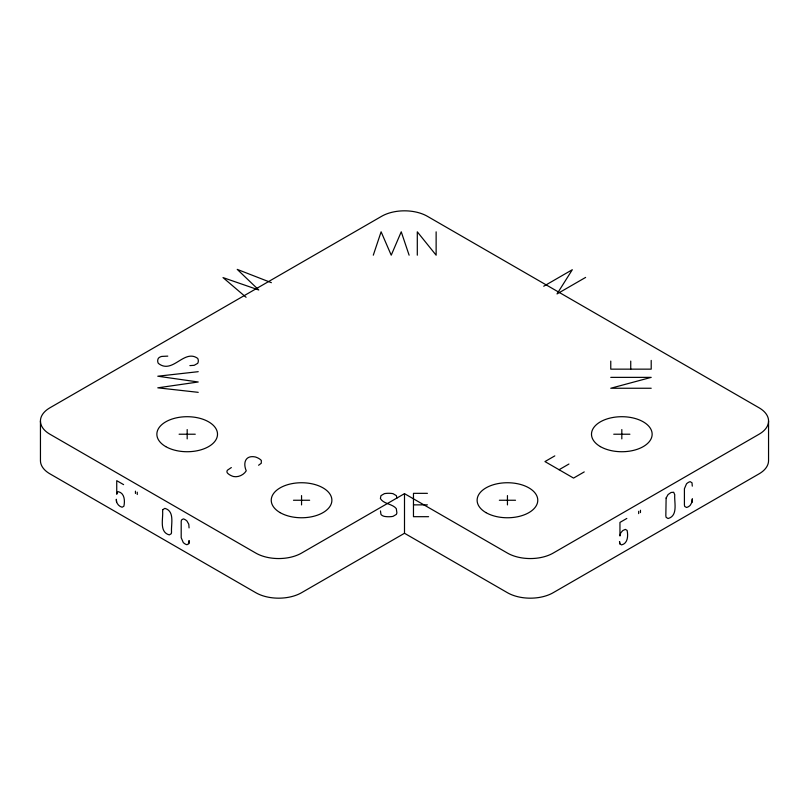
<?xml version="1.0" encoding="UTF-8"?>
<svg xmlns="http://www.w3.org/2000/svg" width="809" height="809" viewBox="0 0 809 809"><rect width="100%" height="100%" fill="white"/><g stroke="black" fill="none" stroke-linecap="round" stroke-linejoin="round"><path stroke-width="1.21" d="M692.008 502.187L692.282 498.991L692.008 502.187L690.208 505.322A8.495 4.905 -60 0 1 686.497 507.465L684.687 506.414L684.414 505.018L684.414 488.737L686.497 483.833A8.495 4.905 -60 0 1 690.208 481.679L692.008 482.791L692.282 486.148M188.79 543.648L189.063 540.766L188.79 543.648L186.99 544.7A8.495 4.905 60 0 1 183.279 542.556L181.196 537.712L181.196 521.431L181.469 520.015L183.279 518.913A8.495 4.905 60 0 1 186.99 521.057L188.79 524.242L189.063 527.913M373.293 255.189L381.11 231.809L391.232 255.189L401.244 231.809L409.111 255.189M543.719 286.234L572.307 269.721L557.037 293.92L585.625 277.416M231.344 467.551L227.43 470.211A6.482 3.742 0 0 0 227.42 473.022A14.916 8.606 0 0 0 233.477 476.521C238.301 477.522 243.742 474.934 246.239 470.818C242.781 462.687 245.531 454.982 255.27 456.943A14.916 8.606 0 0 1 261.337 460.442L261.277 463.254L258.577 465.246M404.5 493.652L301.555 553.083A32.35 18.678 0 0 1 255.806 553.083L49.925 434.221A32.35 18.678 0 0 1 49.925 407.797L381.626 216.296A32.35 18.678 0 0 1 427.374 216.296L759.075 407.797A32.35 18.678 0 0 1 759.075 434.221L553.194 553.083A32.35 18.678 0 0 1 507.445 553.083L404.5 493.652L404.5 533.273L507.445 592.704A32.35 18.678 0 0 0 553.194 592.704L759.075 473.841A32.35 18.678 0 0 0 768.55 460.634L768.55 421.014M404.5 533.273L301.555 592.704A32.35 18.678 0 0 1 255.806 592.704L49.925 473.841A32.35 18.678 0 0 1 40.45 460.634L40.45 421.014M554.812 455.882L544.953 461.575L573.551 478.089L584.24 471.91M559.07 469.726L568.929 464.032M626.823 518.448L619.957 522.412L619.957 535.993L620.705 532.888L622.819 530.542L625.347 529.379L627.106 530.391C628.229 535.558 627.966 543.517 621.534 544.912L619.785 543.8L619.532 541.524L619.785 543.8M198.225 371.685L157.785 376.215L198.225 381.99L157.785 387.824L198.225 392.335M167.787 356.122L161.77 356.415A6.482 3.742 0 0 0 158.311 358.397A14.916 8.606 0 0 0 158.311 363.342C172.56 374.82 184.047 348.548 197.699 358.397A14.916 8.606 0 0 1 197.699 363.342L194.211 365.314L189.872 365.617M610.765 377.368L651.205 377.368L610.765 388.249L651.205 388.249M179.092 434.221L195.272 434.221M613.728 434.221L629.908 434.221M427.415 493.338L413.47 493.338L413.47 516.688L428.588 516.688M293.475 500.255L309.645 500.255M499.355 500.255L515.525 500.255M413.47 504.867L427.415 504.867M271.379 282.685L237.229 269.387L258.759 289.976L223.011 277.588L246.088 297.287M123.605 484.631L116.739 480.667L116.739 494.248L117.487 492.003L118.387 491.7C124.748 493.197 125.011 501.024 123.888 506.201L122.129 507.233C118.64 506.383 116.041 502.885 116.314 499.284L116.567 501.863M651.205 360.409L651.205 369.147L610.765 369.147L610.765 361.097M640.465 510.246L640.465 512.593M638.665 511.288L638.665 513.624M630.737 361.097L630.737 369.147M621.818 429.549L621.818 438.882M507.445 495.583L507.445 504.917M436.132 231.839L436.132 255.189L417.302 231.839L417.302 255.189M396.895 498.162L396.38 495.654L392.972 493.642A14.916 8.606 0 0 0 384.396 493.642L380.958 495.654L380.382 498.556C383.779 504.189 392.203 503.643 396.289 508.598L396.895 512.906L396.38 514.382L392.972 516.385A14.916 8.606 0 0 1 384.396 516.385A6.482 3.742 0 0 1 380.958 514.382L380.463 510.914M301.555 495.583L301.555 504.917M187.182 429.549L187.182 438.882M137.247 492.185L137.247 494.521M135.447 491.144L135.447 493.48M666.12 498.031L665.837 515.818L666.12 517.335L668.062 518.529C678.387 515.707 674.069 502.227 674.757 494.744L673.685 492.256L671.096 492.469L668.062 494.562L666.12 498.031M162.902 509.589L162.619 511.126C163.307 518.599 158.979 532.079 169.293 534.901L171.255 533.718L171.538 532.201C170.841 524.738 175.179 511.187 164.844 508.365L162.902 509.589M280.116 512.633A30.327 17.515 0 0 0 330.851 504.786A30.327 17.515 0 0 0 293.707 483.337A30.327 17.515 0 0 0 280.116 512.633M485.997 512.633A30.327 17.515 0 0 0 536.741 504.786A30.327 17.515 0 0 0 499.588 483.337A30.327 17.515 0 0 0 485.997 512.633M165.734 446.598A30.327 17.515 0 0 0 216.478 438.751A30.327 17.515 0 0 0 179.335 417.302A30.327 17.515 0 0 0 165.734 446.598M600.369 446.598A30.327 17.515 0 0 0 651.114 438.751A30.327 17.515 0 0 0 613.97 417.302A30.327 17.515 0 0 0 600.369 446.598"/></g></svg>
